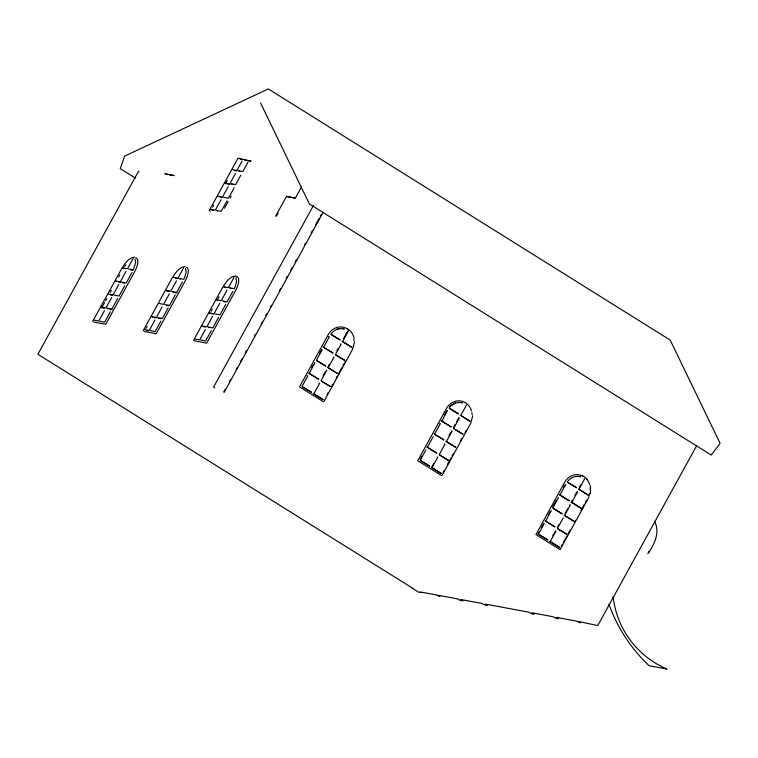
<?xml version="1.0" encoding="UTF-8"?>
<svg xmlns="http://www.w3.org/2000/svg" width="758" height="758" viewBox="0 0 758 758"><rect width="100%" height="100%" fill="white"/><g stroke="black" fill="none" stroke-linecap="round" stroke-linejoin="round"><path stroke-width="1.14" d="M354.536 341.924L352.527 349.447L323.789 401.721M472.727 415.791L470.718 423.315L441.98 475.579M590.368 493.543L590.529 485.764M647.777 553.795L648.905 551.71L648.535 552.724C654.751 543.808 660.209 531.936 654.533 521.352M92.684 321.354L121.422 269.081C124.558 264.239 128.244 257.777 134.545 257.123M101.762 307.739L104.576 302.613M105.703 300.566L106.831 298.519M110.213 292.37L111.341 290.314M118.665 276.992L119.792 274.946M104.5 310.591L98.748 321.041L94.001 320.151M111.682 297.515L105.93 307.975L101.184 307.085M118.864 284.449L113.113 294.909L108.366 294.019M126.046 271.383L120.304 281.834L115.548 280.953L116.732 281.692M133.133 258.497L127.486 268.768L122.815 267.896L123.999 268.635M110.431 311.699L104.68 322.15L99.933 321.259M117.613 298.624L111.871 309.084L107.115 308.193L108.299 308.932M124.795 285.558L119.053 296.018L114.306 295.127M131.987 272.492L126.235 282.942L121.488 282.061M143.148 330.772L171.876 278.499C175.013 273.666 178.698 267.204 184.999 266.541M146.019 328.432L147.147 326.385M212.676 207.124L213.803 205.077M226.206 182.526L227.334 180.48M242.105 160.98L236.903 170.427L232.611 169.631M154.954 320.009L149.203 330.46L144.456 329.578M162.136 306.943L156.385 317.394L151.638 316.503L152.822 317.242M169.318 293.867L163.576 304.328L158.82 303.437M176.5 280.801L170.758 291.261L166.011 290.371M183.588 267.915L177.941 278.186L173.279 277.314M221.052 199.724L215.31 210.174L210.553 209.293M228.234 186.657L222.492 197.108L217.745 196.218M235.425 173.582L229.674 184.042L224.927 183.152L226.111 183.891M240.855 175.155L235.662 184.601L231.361 183.806L232.545 184.545M248.037 162.089L242.844 171.535L238.552 170.73L239.727 171.469M160.886 321.117L155.144 331.568L150.397 330.687M168.077 308.051L162.326 318.502L157.579 317.611M175.259 294.976L169.508 305.436L164.761 304.545M182.441 281.91L176.69 292.37L171.943 291.479L173.127 292.218M226.993 200.832L221.241 211.283L216.494 210.402L217.679 211.141M234.175 187.766L228.423 198.217L223.676 197.326M224.51 208.223L228.167 201.571M230.129 198.009L231.171 196.104M211.122 311.206L212.249 309.16M217.887 298.908L219.015 296.861M205.409 329.427L199.657 339.878L194.91 338.997M212.591 316.361L206.849 326.812L202.092 325.931M219.773 303.295L214.031 313.746L209.284 312.855L210.459 313.594M226.964 290.219L221.213 300.68L216.466 299.789L217.65 300.528M234.042 277.343L228.395 287.614L223.733 286.742L224.918 287.481M211.349 330.535L205.598 340.986L200.851 340.105M218.531 317.469L212.78 327.92L208.033 327.039L209.217 327.769M225.713 304.403L219.962 314.854L215.215 313.964M232.896 291.328L227.154 301.788L222.397 300.898M278.053 213.235L276.348 216.324L275.76 215.954L286.533 196.36L295.44 198.018L301.58 186.838M313.338 205.674L213.604 387.092L214.789 387.831M225.372 388.977L223.667 392.076L224.264 392.189L323.135 212.335M229.352 381.738L230.489 379.673M236.174 369.336L237.301 367.27M240.712 361.064L241.849 358.998M245.26 352.802L246.397 350.727M254.356 336.258L255.493 334.193M261.169 323.856L262.306 321.79M265.717 315.584L266.854 313.518M270.265 307.322L271.402 305.256M279.351 290.778L280.488 288.713M286.173 278.375L287.31 276.31M290.721 270.113L291.858 268.038M295.269 261.842L296.406 259.776M304.356 245.298L305.493 243.233M311.178 232.896L312.315 230.83M315.726 224.633L319.127 218.427M320.264 216.362L321.401 214.296M311.775 367.497L313.338 364.645M319.478 353.484L321.572 349.675M322.159 349.789L316.418 360.24L325.874 366.152L316.768 360.723M323.069 375.835L325.163 372.036M329.209 364.664L327.646 367.516L337.102 373.429M336.912 350.651L337.964 348.746M343.706 338.305L347.088 332.137M326.802 370.245L321.051 380.696L330.507 386.608L321.401 381.179M327.134 394.435L328.261 392.388M331.644 386.239L332.771 384.183M336.154 378.034L337.282 375.987M338.409 373.94L341.792 367.791M342.91 365.735L345.165 361.642M420.169 459.177L421.742 456.325M444.34 415.223L446.424 411.423M425.987 449.788L420.245 460.239L429.701 466.151L420.595 460.722M433.178 436.722L427.427 447.173L436.883 453.085M433.557 463.716L431.473 467.515L440.929 473.428M448.973 435.679L450.536 432.827M453.549 427.36L455.113 424.508M456.676 421.656L458.77 417.857M459.367 417.971L453.616 428.422L463.072 434.334L453.966 428.905M466.445 405.085L460.798 415.356L470.093 421.164M443.079 472.395L444.207 470.348M447.59 464.199L450.972 458.05M452.09 455.994L453.218 453.947M460.551 440.625L461.669 438.569M465.052 432.42L466.179 430.373M538.891 532.088L537.848 533.992L547.892 540.009L538.436 534.106L544.187 523.645L543.59 523.541M541.506 527.341L543.069 524.489M548.167 515.222L550.251 511.423M552.734 506.903L556.391 500.252M563.582 487.186L564.625 485.281M551.369 510.579L545.627 521.04L555.083 526.943L545.03 520.926M558.551 497.513L552.809 507.964L562.265 513.877L553.16 508.447M565.743 484.447L559.991 494.898L569.447 500.811M552.8 535.679L554.894 531.879M557.376 527.36L558.94 524.508M565.08 513.346L567.695 508.59M572.262 500.271L571.219 502.175L580.675 508.087M574.877 495.524L576.44 492.672M579.529 487.053L580.656 484.997M563.194 517.97L557.443 528.421L566.899 534.333L557.793 528.904M561.28 546.262L562.398 544.206M563.526 542.16L566.908 536.01M568.036 533.964L570.291 529.861M574.232 522.688L575.36 520.632M580.998 510.39L584.38 504.241M585.508 502.184L586.635 500.138M560.181 549.446L588.919 497.172M696.63 445.742L597.759 625.587L578.174 621.418M449.712 406.354L455.359 402.811M337.158 328.944L339.319 328.621M240.239 159.152L242.399 159.559M244.559 159.957L246.72 160.364M248.88 160.762L251.031 161.17L237.984 158.214L209.246 210.487L210.43 211.226M234.866 170.569L237.017 170.967M228.006 184.251L229.901 184.601M166.552 174.217L173.222 175.458M287.121 196.72L294.919 198.179M139.074 171.45L138.477 171.336L37.9 354.289L413.176 588.54M219.877 197.137L221.772 197.497M211.738 210.032L213.642 210.383M128.671 268.995L133.342 269.867L135.701 262.581L134.981 259.094M130.783 269.905L132.65 270.255M175.392 278.233L177.258 278.584M118.636 282.042L120.531 282.402M122.673 282.8L124.568 283.151M167.186 291.11L169.091 291.46M175.022 292.569L176.927 292.929M223.582 301.637L225.486 301.997M343.601 328.887L344.189 328.991C339.243 327.683 333.672 329.882 330.952 334.212L340.238 340.02L331.284 334.685M347.657 331.113L348.254 331.227L342.607 341.498L351.892 347.297L342.01 341.384M110.497 294.938L112.402 295.288M166.893 305.465L168.788 305.815M211.416 313.774L213.311 314.125M328.754 336.609L329.351 336.723L323.6 347.173L333.056 353.086L323.003 347.069M340.569 343.999L341.166 344.113L335.424 354.564L344.871 360.467L335.775 355.047M102.368 307.824L104.263 308.184M110.204 309.292L112.099 309.643M154.717 317.602L156.622 317.953M158.754 318.351L160.658 318.711M203.277 326.66L205.181 327.02M333.387 357.065L333.984 357.179L328.233 367.63L337.689 373.542M146.588 330.488L148.483 330.848M314.39 362.75L314.977 362.855L309.236 373.315L318.692 379.218L308.639 373.201M93.869 322.093L105.741 324.301L134.479 272.037A15.056 5.685 -58 0 0 135.729 257.862M144.323 331.511L156.195 333.728L184.933 281.455A15.056 5.685 -58 0 0 186.184 267.28M461.793 402.744L462.389 402.858C457.434 401.541 451.872 403.749 449.143 408.069L458.438 413.877L449.485 408.543M307.198 375.816L307.795 375.93L302.044 386.381L311.5 392.293L302.404 386.864M319.023 383.197L319.611 383.311L313.869 393.762L323.325 399.674M446.945 410.476L447.542 410.58L441.8 421.041L451.256 426.944L441.203 420.927M439.763 423.542L440.36 423.656L434.609 434.107L444.065 440.019L434.021 433.993M451.588 430.923L452.175 431.037L446.434 441.488L455.89 447.4L445.837 441.383M444.406 443.999L444.993 444.103L439.252 454.563L448.708 460.466M579.993 476.611L580.581 476.716C575.635 475.408 570.063 477.606 567.344 481.936L576.63 487.745L567.676 482.41M584.048 478.838L584.645 478.952L578.998 489.223L588.284 495.021M437.214 457.065L437.811 457.169L432.06 467.629L441.516 473.532M576.961 491.724L577.558 491.828L571.816 502.289L581.263 508.192M569.779 504.79L570.376 504.904L564.625 515.355L574.081 521.267M555.415 530.922L556.002 531.036L550.261 541.487L559.717 547.399M420.273 591.941L435.708 594.822L439.858 596.631M437.489 595.153L457.671 598.915L460.04 600.393L463.005 600.952M460.646 599.474L482.012 603.463L484.371 604.941L487.347 605.49M484.978 604.012L528.904 612.218L531.273 613.696L534.238 614.245M531.879 612.767L553.245 616.766L555.605 618.234L558.58 618.793M556.211 617.315L576.393 621.086L580.543 622.896M421.457 592.68L418.492 592.121L412.579 588.426M580.979 475.257L584.276 476.716L587.09 479.075M236.752 276.689L235.454 275.959C229.153 276.623 225.467 283.085 222.34 287.917L193.603 340.19L194.787 340.929L206.659 343.147L235.387 290.873A15.056 5.685 -58 0 0 236.638 276.698M174.34 175.667L164.846 173.639L165.434 174.008M135.284 178.016L120.257 168.627L124.719 156.082L268.313 88.942L670.186 340.077L720.1 443.335L711.222 455.056L309.359 203.93L260.581 103.022M460.21 415.242L469.496 421.05M578.401 489.109L587.696 494.917M230.764 288.571L229.589 287.832L234.25 288.703L235.103 286.95L236.619 281.426L235.89 277.94M559.395 494.785L568.851 500.697M564.037 515.241L573.493 521.153M180.309 279.152L179.125 278.413L183.796 279.285L184.639 277.532L186.155 271.999L185.435 268.512M426.83 447.059L436.286 452.971M439.602 455.037L448.111 460.362M313.272 393.658L322.728 399.561M549.664 541.383L559.12 547.285M323.192 401.607L299.552 386.836L328.29 334.562A15.056 13.786 -79.4 0 1 348.775 329.957M441.393 475.474L417.753 460.703L446.49 408.429A15.056 13.786 -79.4 0 1 469.979 407.368M559.584 549.332L535.944 534.561L564.682 482.287A15.056 13.786 -79.4 0 1 582.902 476.157M347.884 328.991L350.698 331.35L352.84 334.439L354.138 338.049M613.146 596.518A90.638 89.463 -3.7 0 0 666.898 669.058L649.094 665.732A168.655 163.321 -29.1 0 1 608.911 604.145M586.503 478.961A15.056 13.786 -79.4 0 1 589.696 484.722M590.255 487.584A15.056 13.786 -79.4 0 1 590.33 489.535M589.781 493.43A15.056 13.786 -79.4 0 1 588.767 496.196M470.434 408.192A15.056 13.786 -79.4 0 1 471.504 410.864M471.931 412.75A15.056 13.786 -79.4 0 1 472.12 414.702M353.73 338.883A15.056 13.786 -79.4 0 1 353.929 340.835M124.663 266.475A15.056 5.685 -58 0 1 125.809 264.902"/></g></svg>
